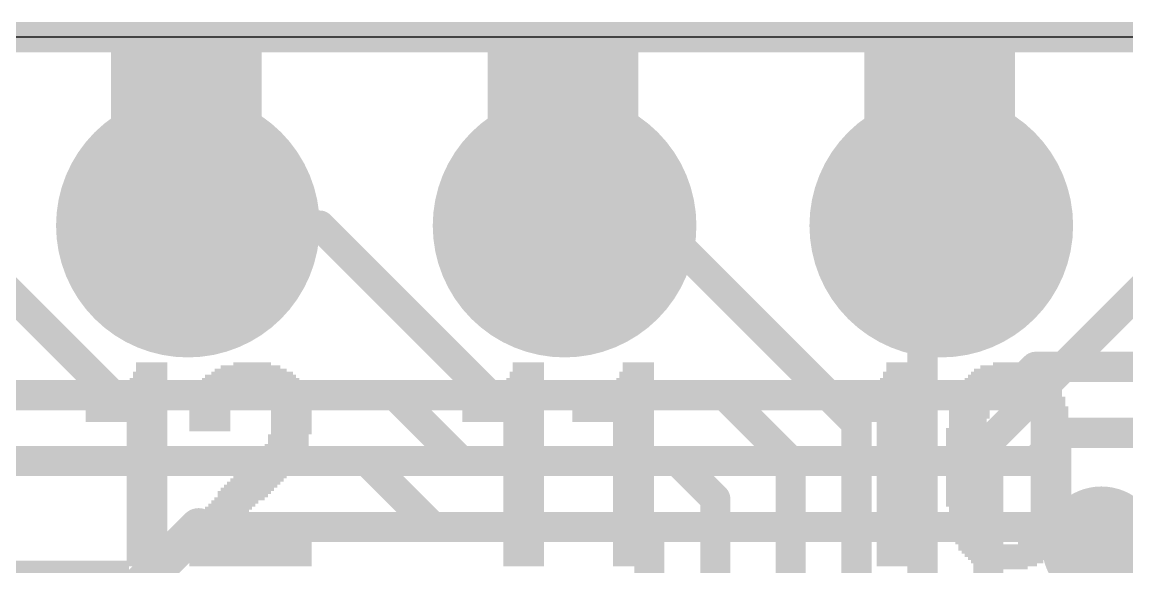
# Model space of a CAD drawing. Extents: x -0.1 to 35.7, y -0.1 to 17.9.
# Drawn here: x 10.31 to 17.76, y 14.21 to 17.88 of the extents above; entities that cross this region are included whole.
import ezdxf

# ---------------------------------------------------------------- set-up
doc = ezdxf.new("R2010")
doc.units = 0
for name, color, linetype in [('1', 12, 'CONTINUOUS'), ('16', 132, 'CONTINUOUS'), ('17', 110, 'CONTINUOUS'), ('18', 110, 'CONTINUOUS'), ('20', 53, 'CONTINUOUS'), ('200', 40, 'CONTINUOUS'), ('29', 253, 'CONTINUOUS')]:
    doc.layers.add(name, color=color, linetype=linetype)

# ---------------------------------------------------------------- blocks, each defined once
blk = doc.blocks.new('RECT')
blk.add_solid([(-0.5, -0.5), (0.5, -0.5), (-0.5, 0.5), (0.5, 0.5)])
blk = doc.blocks.new('ROUNDP')
at = {"const_width": 0.5}
blk.add_lwpolyline([(0, -0.25, 1), (0, 0.25, 1), (0, -0.25)], format="xyb", dxfattribs=at)
blk = doc.blocks.new('ROUNDV')
at = {"const_width": 0.5}
blk.add_lwpolyline([(0, -0.25, 1), (0, 0.25, 1), (0, -0.25)], format="xyb", dxfattribs=at)

msp = doc.modelspace()

# ---------------------------------------------------------------- linework, layer by layer
at = {"layer": '1'}
for points, const_width in [([(35.56, 17.78), (0, 17.78)], 0.2032), ([(17.145, 15.5575), (16.9545, 15.367)], 0.2032), ([(18.288, 15.5575), (17.145, 15.5575)], 0.2032), ([(16.9545, 15.367), (9.525, 15.367)], 0.2032), ([(17.3355, 15.113), (17.145, 14.9225)], 0.2032), ([(18.034, 15.113), (17.3355, 15.113)], 0.2032), ([(17.145, 14.9225), (9.8425, 14.9225)], 0.2032), ([(11.502, 14.478), (10.74, 13.716)], 0.254), ([(17.3355, 14.351), (17.2085, 14.478)], 0.254), ([(17.2085, 14.478), (11.502, 14.478)], 0.2032), ([(17.5895, 14.351), (17.3355, 14.351)], 0.254)]:
    msp.add_lwpolyline(points, dxfattribs=dict(at, const_width=const_width))
for points, const_width in [([(17.145, 15.6083, 1), (17.145, 15.5067)], 0.1016), ([(17.1809, 15.5216, 1), (17.1091, 15.5934)], 0.1016), ([(16.9186, 15.4029, 1), (16.9904, 15.3311)], 0.1016), ([(16.9545, 15.3162, 1), (16.9545, 15.4178)], 0.1016), ([(17.3355, 15.1638, 1), (17.3355, 15.0622)], 0.1016), ([(17.3714, 15.0771, 1), (17.2996, 15.1489)], 0.1016), ([(17.1091, 14.9584, 1), (17.1809, 14.8866)], 0.1016), ([(17.145, 14.8717, 1), (17.145, 14.9733)], 0.1016), ([(11.5469, 14.4331, 1), (11.4571, 14.5229)], 0.127), ([(17.2534, 14.5229, 1), (17.1636, 14.4331)], 0.127), ([(11.502, 14.5288, 1), (11.502, 14.4272)], 0.1016), ([(17.2085, 14.4272, 1), (17.2085, 14.5288)], 0.1016), ([(17.3355, 14.4145, 1), (17.3355, 14.2875)], 0.127), ([(17.2906, 14.3061, 1), (17.3804, 14.3959)], 0.127), ([(17.5895, 14.2875, 1), (17.5895, 14.4145)], 0.127)]:
    msp.add_lwpolyline(points, format="xyb", dxfattribs=dict(at, const_width=const_width))
at = {"layer": '16'}
for points, const_width in [([(0, 17.78), (35.56, 17.78)], 0.2032), ([(9.779, 16.51), (10.922, 15.367)], 0.2032), ([(12.319, 16.51), (11.43, 16.51)], 0.2032), ([(12.319, 16.51), (13.462, 15.367)], 0.2032), ([(14.605, 16.51), (13.97, 16.51)], 0.2032), ([(15.9385, 15.1765), (14.605, 16.51)], 0.2032), ([(16.383, 16.383), (16.51, 16.51)], 0.2032), ([(16.8275, 15.0495), (18.2245, 16.4465)], 0.2032), ([(16.383, 13.9065), (16.383, 16.383)], 0.2032), ([(10.922, 15.367), (12.827, 15.367)], 0.2032), ([(12.827, 15.367), (13.2715, 14.9225)], 0.2032), ([(13.462, 15.367), (15.0495, 15.367)], 0.2032), ([(15.0495, 15.367), (15.494, 14.9225)], 0.2032), ([(15.9385, 13.716), (15.9385, 15.1765)], 0.2032), ([(16.8275, 14.097), (16.8275, 15.0495)], 0.2032), ([(6.5405, 14.9225), (12.6365, 14.9225)], 0.2032), ([(12.6365, 14.9225), (13.081, 14.478)], 0.2032), ([(13.2715, 14.9225), (14.732, 14.9225)], 0.2032), ([(14.732, 14.9225), (14.986, 14.6685)], 0.2032), ([(15.494, 14.9225), (15.494, 13.5255)], 0.2032), ([(14.986, 14.6685), (14.986, 13.3985)], 0.2032), ([(13.081, 14.478), (14.5415, 14.478)], 0.2032), ([(14.5415, 14.478), (14.5415, 13.208)], 0.2032), ([(17.5895, 14.097), (17.5895, 14.351)], 0.254), ([(19.304, 12.3825), (17.5895, 14.097)], 0.254)]:
    msp.add_lwpolyline(points, dxfattribs=dict(at, const_width=const_width))
for points, const_width in [([(11.43, 16.5608, 1), (11.43, 16.4592)], 0.1016), ([(12.3549, 16.5459, 1), (12.2831, 16.4741)], 0.1016), ([(12.319, 16.4592, 1), (12.319, 16.5608)], 0.1016), ([(13.97, 16.5608, 1), (13.97, 16.4592)], 0.1016), ([(14.6409, 16.5459, 1), (14.5691, 16.4741)], 0.1016), ([(14.605, 16.4592, 1), (14.605, 16.5608)], 0.1016), ([(16.5459, 16.4741, 1), (16.4741, 16.5459)], 0.1016), ([(16.4338, 16.383, 1), (16.3322, 16.383)], 0.1016), ([(16.3471, 16.4189, 1), (16.4189, 16.3471)], 0.1016), ([(10.922, 15.4178, 1), (10.922, 15.3162)], 0.1016), ([(10.8861, 15.3311, 1), (10.9579, 15.4029)], 0.1016), ([(12.8629, 15.4029, 1), (12.7911, 15.3311)], 0.1016), ([(12.827, 15.3162, 1), (12.827, 15.4178)], 0.1016), ([(13.462, 15.4178, 1), (13.462, 15.3162)], 0.1016), ([(13.4261, 15.3311, 1), (13.4979, 15.4029)], 0.1016), ([(15.0854, 15.4029, 1), (15.0136, 15.3311)], 0.1016), ([(15.0495, 15.3162, 1), (15.0495, 15.4178)], 0.1016), ([(15.9893, 15.1765, 1), (15.8877, 15.1765)], 0.1016), ([(15.9026, 15.1406, 1), (15.9744, 15.2124)], 0.1016), ([(16.8783, 15.0495, 1), (16.7767, 15.0495)], 0.1016), ([(16.7916, 15.0854, 1), (16.8634, 15.0136)], 0.1016), ([(12.6724, 14.9584, 1), (12.6006, 14.8866)], 0.1016), ([(12.6365, 14.8717, 1), (12.6365, 14.9733)], 0.1016), ([(13.2715, 14.9733, 1), (13.2715, 14.8717)], 0.1016), ([(13.2356, 14.8866, 1), (13.3074, 14.9584)], 0.1016), ([(14.7679, 14.9584, 1), (14.6961, 14.8866)], 0.1016), ([(14.732, 14.8717, 1), (14.732, 14.9733)], 0.1016), ([(15.5448, 14.9225, 1), (15.4432, 14.9225)], 0.1016), ([(15.4581, 14.8866, 1), (15.5299, 14.9584)], 0.1016), ([(15.0368, 14.6685, 1), (14.9352, 14.6685)], 0.1016), ([(14.9501, 14.6326, 1), (15.0219, 14.7044)], 0.1016), ([(13.081, 14.5288, 1), (13.081, 14.4272)], 0.1016), ([(13.0451, 14.4421, 1), (13.1169, 14.5139)], 0.1016), ([(14.5923, 14.478, 1), (14.4907, 14.478)], 0.1016), ([(14.5415, 14.4272, 1), (14.5415, 14.5288)], 0.1016), ([(17.653, 14.351, 1), (17.526, 14.351)], 0.127), ([(17.6344, 14.1419, 1), (17.5446, 14.0521)], 0.127)]:
    msp.add_lwpolyline(points, format="xyb", dxfattribs=dict(at, const_width=const_width))
at = {"layer": '20'}
msp.add_line((34.29, 17.78), (1.27, 17.78), dxfattribs=at)

# ---------------------------------------------------------------- block references
at = {"layer": '17', "xscale": 1.6764, "yscale": 1.6764, "rotation": 90}
for p in [(11.43, 16.51), (11.43, 16.51), (13.97, 16.51), (13.97, 16.51), (16.51, 16.51), (16.51, 16.51)]:
    msp.add_blockref('ROUNDP', p, dxfattribs=at)
at = {"layer": '18', "xscale": 0.8001, "yscale": 0.8001}
msp.add_blockref('ROUNDV', (17.5895, 14.351), dxfattribs=at)
msp.add_blockref('ROUNDV', (17.5895, 14.351), dxfattribs=at)
at = {"layer": '200', "yscale": 0.0212}
for p, xscale in [((11.419, 17.7581), 1.016), ((11.419, 17.737), 1.016), ((13.9589, 17.7581), 1.016), ((13.9589, 17.737), 1.016), ((16.4988, 17.7581), 1.016), ((16.4988, 17.737), 1.016), ((11.419, 17.7158), 1.016), ((11.419, 17.6946), 1.016), ((11.419, 17.6735), 1.016), ((11.419, 17.6523), 1.016), ((13.9589, 17.7158), 1.016), ((13.9589, 17.6946), 1.016), ((13.9589, 17.6735), 1.016), ((13.9589, 17.6523), 1.016), ((16.4988, 17.7158), 1.016), ((16.4988, 17.6946), 1.016), ((16.4988, 17.6735), 1.016), ((16.4988, 17.6523), 1.016), ((11.419, 17.6311), 1.016), ((11.419, 17.61), 1.016), ((11.419, 17.5888), 1.016), ((13.9589, 17.6311), 1.016), ((13.9589, 17.61), 1.016), ((13.9589, 17.5888), 1.016), ((16.4988, 17.6311), 1.016), ((16.4988, 17.61), 1.016), ((16.4988, 17.5888), 1.016), ((11.419, 17.5676), 1.016), ((11.419, 17.5465), 1.016), ((11.419, 17.5253), 1.016), ((11.419, 17.5041), 1.016), ((13.9589, 17.5676), 1.016), ((13.9589, 17.5465), 1.016), ((13.9589, 17.5253), 1.016), ((13.9589, 17.5041), 1.016), ((16.4988, 17.5676), 1.016), ((16.4988, 17.5465), 1.016), ((16.4988, 17.5253), 1.016), ((16.4988, 17.5041), 1.016), ((11.419, 17.483), 1.016), ((11.419, 17.4618), 1.016), ((11.419, 17.4406), 1.016), ((13.9589, 17.483), 1.016), ((13.9589, 17.4618), 1.016), ((13.9589, 17.4406), 1.016), ((16.4988, 17.483), 1.016), ((16.4988, 17.4618), 1.016), ((16.4988, 17.4406), 1.016), ((11.419, 17.4195), 1.016), ((11.419, 17.3983), 1.016), ((11.419, 17.3771), 1.016), ((11.419, 17.356), 1.016), ((13.9589, 17.4195), 1.016), ((13.9589, 17.3983), 1.016), ((13.9589, 17.3771), 1.016), ((13.9589, 17.356), 1.016), ((16.4988, 17.4195), 1.016), ((16.4988, 17.3983), 1.016), ((16.4988, 17.3771), 1.016), ((16.4988, 17.356), 1.016), ((11.419, 17.3348), 1.016), ((11.419, 17.3136), 1.016), ((11.419, 17.2925), 1.016), ((13.9589, 17.3348), 1.016), ((13.9589, 17.3136), 1.016), ((13.9589, 17.2925), 1.016), ((16.4988, 17.3348), 1.016), ((16.4988, 17.3136), 1.016), ((16.4988, 17.2925), 1.016), ((11.419, 17.2713), 1.016), ((11.419, 17.2501), 1.016), ((11.419, 17.229), 1.016), ((11.419, 17.2078), 1.016), ((13.9589, 17.2713), 1.016), ((13.9589, 17.2501), 1.016), ((13.9589, 17.229), 1.016), ((13.9589, 17.2078), 1.016), ((16.4988, 17.2713), 1.016), ((16.4988, 17.2501), 1.016), ((16.4988, 17.229), 1.016), ((16.4988, 17.2078), 1.016), ((11.419, 17.1866), 1.016), ((11.419, 17.1655), 1.016), ((11.419, 17.1443), 1.016), ((13.9589, 17.1866), 1.016), ((13.9589, 17.1655), 1.016), ((13.9589, 17.1443), 1.016), ((16.4988, 17.1866), 1.016), ((16.4988, 17.1655), 1.016), ((16.4988, 17.1443), 1.016), ((11.419, 17.1231), 1.016), ((11.419, 17.102), 1.016), ((11.419, 17.0808), 1.016), ((11.419, 17.0597), 1.016), ((13.9589, 17.1231), 1.016), ((13.9589, 17.102), 1.016), ((13.9589, 17.0808), 1.016), ((13.9589, 17.0597), 1.016), ((16.4988, 17.1231), 1.016), ((16.4988, 17.102), 1.016), ((16.4988, 17.0808), 1.016), ((16.4988, 17.0597), 1.016), ((11.419, 17.0385), 1.016), ((11.419, 17.0173), 1.016), ((11.419, 16.9962), 1.016), ((11.419, 16.975), 1.016), ((13.9589, 17.0385), 1.016), ((13.9589, 17.0173), 1.016), ((13.9589, 16.9962), 1.016), ((13.9589, 16.975), 1.016), ((16.4988, 17.0385), 1.016), ((16.4988, 17.0173), 1.016), ((16.4988, 16.9962), 1.016), ((16.4988, 16.975), 1.016), ((11.419, 16.9538), 1.016), ((11.419, 16.9327), 1.016), ((11.419, 16.9115), 1.016), ((13.9589, 16.9538), 1.016), ((13.9589, 16.9327), 1.016), ((13.9589, 16.9115), 1.016), ((16.4988, 16.9538), 1.016), ((16.4988, 16.9327), 1.016), ((16.4988, 16.9115), 1.016), ((11.1861, 15.578), 0.2117), ((11.8634, 15.578), 0.254), ((13.726, 15.578), 0.2117), ((14.4668, 15.578), 0.2117), ((16.2448, 15.578), 0.2117), ((16.975, 15.578), 0.2328), ((11.1756, 15.5145), 0.2328), ((11.1756, 15.4934), 0.2328), ((11.1861, 15.5569), 0.2117), ((11.1861, 15.5357), 0.2117), ((11.8529, 15.4934), 0.6138), ((11.8634, 15.5145), 0.5503), ((11.8529, 15.5357), 0.4868), ((11.8529, 15.5569), 0.4022), ((13.7155, 15.5145), 0.2328), ((13.7155, 15.4934), 0.2328), ((13.726, 15.5569), 0.2117), ((13.726, 15.5357), 0.2117), ((14.4563, 15.5145), 0.2328), ((14.4563, 15.4934), 0.2328), ((14.4668, 15.5569), 0.2117), ((14.4668, 15.5357), 0.2117), ((16.2342, 15.5145), 0.2328), ((16.2342, 15.4934), 0.2328), ((16.2448, 15.5569), 0.2117), ((16.2448, 15.5357), 0.2117), ((16.975, 15.4934), 0.5715), ((16.975, 15.5145), 0.5291), ((16.9644, 15.5357), 0.4656), ((16.9644, 15.5569), 0.381), ((11.1438, 15.4299), 0.2963), ((11.1544, 15.451), 0.2752), ((11.165, 15.4722), 0.254), ((11.8634, 15.4299), 0.7196), ((11.8634, 15.451), 0.6773), ((11.8529, 15.4722), 0.6561), ((13.6837, 15.4299), 0.2963), ((13.6943, 15.451), 0.2752), ((13.7049, 15.4722), 0.254), ((14.4245, 15.4299), 0.2963), ((14.4351, 15.451), 0.2752), ((14.4457, 15.4722), 0.254), ((16.2024, 15.4299), 0.2963), ((16.213, 15.451), 0.2752), ((16.2236, 15.4722), 0.254), ((16.9644, 15.4299), 0.6773), ((16.9644, 15.451), 0.635), ((16.975, 15.4722), 0.6138), ((11.0168, 15.3664), 0.5503), ((11.0168, 15.3452), 0.5503), ((11.0909, 15.3876), 0.4022), ((11.1226, 15.4087), 0.3387), ((11.62, 15.3664), 0.3175), ((11.6095, 15.3452), 0.2963), ((11.8529, 15.4087), 0.7408), ((11.6412, 15.3876), 0.3175), ((12.0857, 15.3876), 0.3175), ((12.0963, 15.3664), 0.2963), ((12.1069, 15.3452), 0.2752), ((13.5567, 15.3664), 0.5503), ((13.5567, 15.3452), 0.5503), ((13.6308, 15.3876), 0.4022), ((13.6625, 15.4087), 0.3387), ((14.2975, 15.3664), 0.5503), ((14.2975, 15.3452), 0.5503), ((14.3716, 15.3876), 0.4022), ((14.4033, 15.4087), 0.3387), ((16.0754, 15.3664), 0.5503), ((16.0754, 15.3452), 0.5503), ((16.1495, 15.3876), 0.4021), ((16.1813, 15.4087), 0.3387), ((16.7527, 15.3876), 0.2963), ((16.7422, 15.3664), 0.2752), ((16.7316, 15.3452), 0.254), ((16.975, 15.4087), 0.6985), ((17.1761, 15.3876), 0.2963), ((17.1866, 15.3664), 0.2752), ((17.2078, 15.3452), 0.2752), ((11.0168, 15.3241), 0.5503), ((11.0168, 15.3029), 0.5503), ((11.0168, 15.2817), 0.5503), ((11.5883, 15.2817), 0.2963), ((11.5989, 15.3241), 0.2752), ((11.5989, 15.3029), 0.2752), ((12.1069, 15.3241), 0.2752), ((12.128, 15.3029), 0.2752), ((12.128, 15.2817), 0.2752), ((13.5567, 15.3241), 0.5503), ((13.5567, 15.3029), 0.5503), ((13.5567, 15.2817), 0.5503), ((14.2975, 15.3241), 0.5503), ((14.2975, 15.3029), 0.5503), ((14.2975, 15.2817), 0.5503), ((16.0754, 15.3241), 0.5503), ((16.0754, 15.3029), 0.5503), ((16.0754, 15.2817), 0.5503), ((16.721, 15.3241), 0.2752), ((16.7104, 15.3029), 0.254), ((16.7104, 15.2817), 0.254), ((17.2078, 15.3241), 0.2752), ((17.2184, 15.3029), 0.254), ((17.229, 15.2817), 0.2752), ((11.0168, 15.2606), 0.5503), ((11.0168, 15.2394), 0.5503), ((11.0168, 15.2182), 0.5503), ((11.0168, 15.1971), 0.5503), ((11.5777, 15.2606), 0.2752), ((11.5777, 15.2394), 0.2752), ((11.5777, 15.2182), 0.2752), ((11.5777, 15.1971), 0.2752), ((12.128, 15.2606), 0.2752), ((12.128, 15.2394), 0.2752), ((12.128, 15.2182), 0.2752), ((12.128, 15.1971), 0.2752), ((13.5567, 15.2606), 0.5503), ((13.5567, 15.2394), 0.5503), ((13.5567, 15.2182), 0.5503), ((13.5567, 15.1971), 0.5503), ((14.2975, 15.2606), 0.5503), ((14.2975, 15.2394), 0.5503), ((14.2975, 15.2182), 0.5503), ((14.2975, 15.1971), 0.5503), ((16.0754, 15.2606), 0.5503), ((16.0754, 15.2394), 0.5503), ((16.0754, 15.2182), 0.5503), ((16.0754, 15.1971), 0.5503), ((16.6998, 15.2606), 0.2752), ((16.6998, 15.2394), 0.2752), ((16.6998, 15.2182), 0.2752), ((16.6893, 15.1971), 0.254), ((17.229, 15.2606), 0.2752), ((17.229, 15.2394), 0.2752), ((17.2396, 15.2182), 0.254), ((17.2396, 15.1971), 0.254), ((11.1544, 15.1759), 0.2752), ((11.1544, 15.1547), 0.2752), ((11.1544, 15.1336), 0.2752), ((11.1544, 15.1124), 0.2752), ((11.5777, 15.1759), 0.2752), ((11.5777, 15.1547), 0.2752), ((11.5777, 15.1336), 0.2752), ((12.128, 15.1759), 0.2752), ((12.128, 15.1547), 0.2752), ((12.128, 15.1336), 0.2752), ((12.128, 15.1124), 0.2752), ((13.6943, 15.1759), 0.2752), ((13.6943, 15.1547), 0.2752), ((13.6943, 15.1336), 0.2752), ((13.6943, 15.1124), 0.2752), ((14.4351, 15.1759), 0.2752), ((14.4351, 15.1547), 0.2752), ((14.4351, 15.1336), 0.2752), ((14.4351, 15.1124), 0.2752), ((16.213, 15.1759), 0.2752), ((16.213, 15.1547), 0.2752), ((16.213, 15.1336), 0.2752), ((16.213, 15.1124), 0.2752), ((16.6787, 15.1336), 0.2752), ((16.6787, 15.1124), 0.2752), ((16.6893, 15.1759), 0.254), ((16.6893, 15.1547), 0.254), ((17.2501, 15.1547), 0.2752), ((17.2501, 15.1336), 0.2752), ((17.2501, 15.1124), 0.2752), ((17.2396, 15.1759), 0.254), ((11.1544, 15.0912), 0.2752), ((11.1544, 15.0701), 0.2752), ((11.1544, 15.0489), 0.2752), ((12.1069, 15.0912), 0.2752), ((12.1069, 15.0701), 0.2752), ((12.1069, 15.0489), 0.2752), ((13.6943, 15.0912), 0.2752), ((13.6943, 15.0701), 0.2752), ((13.6943, 15.0489), 0.2752), ((14.4351, 15.0912), 0.2752), ((14.4351, 15.0701), 0.2752), ((14.4351, 15.0489), 0.2752), ((16.213, 15.0912), 0.2752), ((16.213, 15.0701), 0.2752), ((16.213, 15.0489), 0.2752), ((16.6787, 15.0912), 0.2752), ((16.6787, 15.0701), 0.2752), ((16.6787, 15.0489), 0.2752), ((17.2501, 15.0912), 0.2752), ((17.2501, 15.0701), 0.2752), ((17.2501, 15.0489), 0.2752), ((11.1544, 15.0277), 0.2752), ((11.1544, 15.0066), 0.2752), ((11.1544, 14.9854), 0.2752), ((11.1544, 14.9642), 0.2752), ((12.0539, 14.9642), 0.2963), ((12.0751, 15.0066), 0.2963), ((12.0751, 14.9854), 0.2963), ((12.0963, 15.0277), 0.2963), ((13.6943, 15.0277), 0.2752), ((13.6943, 15.0066), 0.2752), ((13.6943, 14.9854), 0.2752), ((13.6943, 14.9642), 0.2752), ((14.4351, 15.0277), 0.2752), ((14.4351, 15.0066), 0.2752), ((14.4351, 14.9854), 0.2752), ((14.4351, 14.9642), 0.2752), ((16.213, 15.0277), 0.2752), ((16.213, 15.0066), 0.2752), ((16.213, 14.9854), 0.2752), ((16.213, 14.9642), 0.2752), ((16.6787, 15.0277), 0.2752), ((16.6787, 15.0066), 0.2752), ((16.6787, 14.9854), 0.2752), ((16.6787, 14.9642), 0.2752), ((17.2501, 15.0277), 0.2752), ((17.2501, 15.0066), 0.2752), ((17.2501, 14.9854), 0.2752), ((17.2501, 14.9642), 0.2752), ((11.1544, 14.9431), 0.2752), ((11.1544, 14.9219), 0.2752), ((11.1544, 14.9007), 0.2752), ((12.0116, 14.9007), 0.3387), ((12.0222, 14.9219), 0.3175), ((12.0434, 14.9431), 0.3175), ((13.6943, 14.9431), 0.2752), ((13.6943, 14.9219), 0.2752), ((13.6943, 14.9007), 0.2752), ((14.4351, 14.9431), 0.2752), ((14.4351, 14.9219), 0.2752), ((14.4351, 14.9007), 0.2752), ((16.213, 14.9431), 0.2752), ((16.213, 14.9219), 0.2752), ((16.213, 14.9007), 0.2752), ((16.6787, 14.9431), 0.2752), ((16.6787, 14.9219), 0.2752), ((16.6787, 14.9007), 0.2752), ((17.2501, 14.9431), 0.2752), ((17.2501, 14.9219), 0.2752), ((17.2501, 14.9007), 0.2752), ((11.1544, 14.8796), 0.2752), ((11.1544, 14.8584), 0.2752), ((11.1544, 14.8372), 0.2752), ((11.1544, 14.8161), 0.2752), ((11.9164, 14.8161), 0.3598), ((11.9375, 14.8372), 0.3598), ((11.9587, 14.8584), 0.3598), ((11.9904, 14.8796), 0.3387), ((13.6943, 14.8796), 0.2752), ((13.6943, 14.8584), 0.2752), ((13.6943, 14.8372), 0.2752), ((13.6943, 14.8161), 0.2752), ((14.4351, 14.8796), 0.2752), ((14.4351, 14.8584), 0.2752), ((14.4351, 14.8372), 0.2752), ((14.4351, 14.8161), 0.2752), ((16.213, 14.8796), 0.2752), ((16.213, 14.8584), 0.2752), ((16.213, 14.8372), 0.2752), ((16.213, 14.8161), 0.2752), ((16.6787, 14.8796), 0.2752), ((16.6787, 14.8584), 0.2752), ((16.6787, 14.8372), 0.2752), ((16.6787, 14.8161), 0.2752), ((17.2501, 14.8796), 0.2752), ((17.2501, 14.8584), 0.2752), ((17.2501, 14.8372), 0.2752), ((17.2501, 14.8161), 0.2752), ((11.1544, 14.7949), 0.2752), ((11.1544, 14.7737), 0.2752), ((11.1544, 14.7526), 0.2752), ((11.8529, 14.7526), 0.3598), ((11.874, 14.7737), 0.3598), ((11.8952, 14.7949), 0.3598), ((13.6943, 14.7949), 0.2752), ((13.6943, 14.7737), 0.2752), ((13.6943, 14.7526), 0.2752), ((14.4351, 14.7949), 0.2752), ((14.4351, 14.7737), 0.2752), ((14.4351, 14.7526), 0.2752), ((16.213, 14.7949), 0.2752), ((16.213, 14.7737), 0.2752), ((16.213, 14.7526), 0.2752), ((16.6787, 14.7949), 0.2752), ((16.6787, 14.7737), 0.2752), ((16.6787, 14.7526), 0.2752), ((17.2501, 14.7949), 0.2752), ((17.2501, 14.7737), 0.2752), ((17.2501, 14.7526), 0.2752), ((11.1544, 14.7314), 0.2752), ((11.1544, 14.7102), 0.2752), ((11.1544, 14.6891), 0.2752), ((11.1544, 14.6679), 0.2752), ((11.7788, 14.6679), 0.3387), ((11.7999, 14.6891), 0.3387), ((11.8105, 14.7102), 0.3598), ((11.8317, 14.7314), 0.3598), ((13.6943, 14.7314), 0.2752), ((13.6943, 14.7102), 0.2752), ((13.6943, 14.6891), 0.2752), ((13.6943, 14.6679), 0.2752), ((14.4351, 14.7314), 0.2752), ((14.4351, 14.7102), 0.2752), ((14.4351, 14.6891), 0.2752), ((14.4351, 14.6679), 0.2752), ((16.213, 14.7314), 0.2752), ((16.213, 14.7102), 0.2752), ((16.213, 14.6891), 0.2752), ((16.213, 14.6679), 0.2752), ((16.6787, 14.7314), 0.2752), ((16.6787, 14.7102), 0.2752), ((16.6787, 14.6891), 0.2752), ((16.6787, 14.6679), 0.2752), ((17.2501, 14.7314), 0.2752), ((17.2501, 14.7102), 0.2752), ((17.2501, 14.6891), 0.2752), ((17.2501, 14.6679), 0.2752), ((11.1544, 14.6467), 0.2752), ((11.1544, 14.6256), 0.2752), ((11.1544, 14.6044), 0.2752), ((11.7047, 14.6044), 0.3175), ((11.7259, 14.6256), 0.3175), ((11.747, 14.6467), 0.3175), ((13.6943, 14.6467), 0.2752), ((13.6943, 14.6256), 0.2752), ((13.6943, 14.6044), 0.2752), ((14.4351, 14.6467), 0.2752), ((14.4351, 14.6256), 0.2752), ((14.4351, 14.6044), 0.2752), ((16.213, 14.6467), 0.2752), ((16.213, 14.6256), 0.2752), ((16.213, 14.6044), 0.2752), ((16.6787, 14.6467), 0.2752), ((16.6787, 14.6256), 0.2752), ((16.6893, 14.6044), 0.254), ((17.2501, 14.6467), 0.2752), ((17.2396, 14.6256), 0.254), ((17.2396, 14.6044), 0.254), ((11.1544, 14.5833), 0.2752), ((11.1544, 14.5621), 0.2752), ((11.1544, 14.5409), 0.2752), ((11.1544, 14.5198), 0.2752), ((11.6518, 14.5198), 0.2963), ((11.673, 14.5621), 0.2963), ((11.673, 14.5409), 0.2963), ((11.6941, 14.5833), 0.2963), ((13.6943, 14.5833), 0.2752), ((13.6943, 14.5621), 0.2752), ((13.6943, 14.5409), 0.2752), ((13.6943, 14.5198), 0.2752), ((14.4351, 14.5833), 0.2752), ((14.4351, 14.5621), 0.2752), ((14.4351, 14.5409), 0.2752), ((14.4351, 14.5198), 0.2752), ((16.213, 14.5833), 0.2752), ((16.213, 14.5621), 0.2752), ((16.213, 14.5409), 0.2752), ((16.213, 14.5198), 0.2752), ((16.6998, 14.5198), 0.2752), ((16.6893, 14.5833), 0.254), ((16.6893, 14.5621), 0.254), ((16.6893, 14.5409), 0.254), ((17.229, 14.5409), 0.2752), ((17.229, 14.5198), 0.2752), ((17.2396, 14.5833), 0.254), ((17.2396, 14.5621), 0.254), ((11.1544, 14.4986), 0.2752), ((11.1544, 14.4774), 0.2752), ((11.1544, 14.4563), 0.2752), ((11.62, 14.4563), 0.2752), ((11.6306, 14.4774), 0.2963), ((11.6412, 14.4986), 0.2752), ((13.6943, 14.4986), 0.2752), ((13.6943, 14.4774), 0.2752), ((13.6943, 14.4563), 0.2752), ((14.4351, 14.4986), 0.2752), ((14.4351, 14.4774), 0.2752), ((14.4351, 14.4563), 0.2752), ((16.213, 14.4986), 0.2752), ((16.213, 14.4774), 0.2752), ((16.213, 14.4563), 0.2752), ((16.6998, 14.4986), 0.2752), ((16.7104, 14.4774), 0.254), ((16.7104, 14.4563), 0.254), ((17.2184, 14.4986), 0.254), ((17.2184, 14.4774), 0.254), ((17.2184, 14.4563), 0.254), ((11.1544, 14.4351), 0.2752), ((11.1544, 14.4139), 0.2752), ((11.1544, 14.3928), 0.2752), ((11.1544, 14.3716), 0.2752), ((11.8634, 14.4139), 0.8043), ((11.8634, 14.3928), 0.8043), ((11.8634, 14.3716), 0.8043), ((11.62, 14.4351), 0.2752), ((13.6943, 14.4351), 0.2752), ((13.6943, 14.4139), 0.2752), ((13.6943, 14.3928), 0.2752), ((13.6943, 14.3716), 0.2752), ((14.4351, 14.4351), 0.2752), ((14.4351, 14.4139), 0.2752), ((14.4351, 14.3928), 0.2752), ((14.4351, 14.3716), 0.2752), ((16.213, 14.4351), 0.2752), ((16.213, 14.4139), 0.2752), ((16.213, 14.3928), 0.2752), ((16.213, 14.3716), 0.2752), ((16.721, 14.4351), 0.2752), ((16.721, 14.4139), 0.2752), ((16.7527, 14.3716), 0.2963), ((16.7422, 14.3928), 0.2752), ((17.1655, 14.3716), 0.2752), ((17.1866, 14.3928), 0.2752), ((17.2078, 14.4351), 0.2752), ((17.1972, 14.4139), 0.254), ((11.1544, 14.3504), 0.2752), ((11.1544, 14.3293), 0.2752), ((11.1544, 14.3081), 0.2752), ((11.8529, 14.3293), 0.8255), ((11.8529, 14.3081), 0.8255), ((11.8634, 14.3504), 0.8043), ((13.6943, 14.3504), 0.2752), ((13.6943, 14.3293), 0.2752), ((13.6943, 14.3081), 0.2752), ((14.4351, 14.3504), 0.2752), ((14.4351, 14.3293), 0.2752), ((14.4351, 14.3081), 0.2752), ((16.213, 14.3504), 0.2752), ((16.213, 14.3293), 0.2752), ((16.213, 14.3081), 0.2752), ((16.9644, 14.3504), 0.6773), ((16.9538, 14.3293), 0.6561), ((16.9538, 14.3081), 0.6138), ((11.1544, 14.2869), 0.2752), ((11.1544, 14.2658), 0.2752), ((11.1544, 14.2446), 0.2752), ((11.1544, 14.2234), 0.2752), ((11.8529, 14.2869), 0.8255), ((11.8529, 14.2658), 0.8255), ((11.8529, 14.2446), 0.8255), ((11.8529, 14.2234), 0.8255), ((13.6943, 14.2869), 0.2752), ((13.6943, 14.2658), 0.2752), ((13.6943, 14.2446), 0.2752), ((13.6943, 14.2234), 0.2752), ((14.4351, 14.2869), 0.2752), ((14.4351, 14.2658), 0.2752), ((14.4351, 14.2446), 0.2752), ((14.4351, 14.2234), 0.2752), ((16.213, 14.2869), 0.2752), ((16.213, 14.2658), 0.2752), ((16.213, 14.2446), 0.2752), ((16.213, 14.2234), 0.2752), ((16.9538, 14.2869), 0.5715), ((16.9538, 14.2658), 0.5291), ((16.9538, 14.2446), 0.4868), ((16.9644, 14.2234), 0.381), ((16.9644, 14.2023), 0.254)]:
    msp.add_blockref('RECT', p, dxfattribs=dict(at, xscale=xscale))
at = {"layer": '29'}
for name, p, xscale, yscale, rotation in [('ROUNDP', (11.43, 16.51), 1.778, 1.778, 90), ('ROUNDP', (13.97, 16.51), 1.778, 1.778, 90), ('ROUNDP', (16.51, 16.51), 1.778, 1.778, 90), ('RECT', (10.5275, 13.589), 1.0116, 1.3216, 180)]:
    msp.add_blockref(name, p, dxfattribs=dict(at, xscale=xscale, yscale=yscale, rotation=rotation))

doc.saveas('drawing.dxf')
